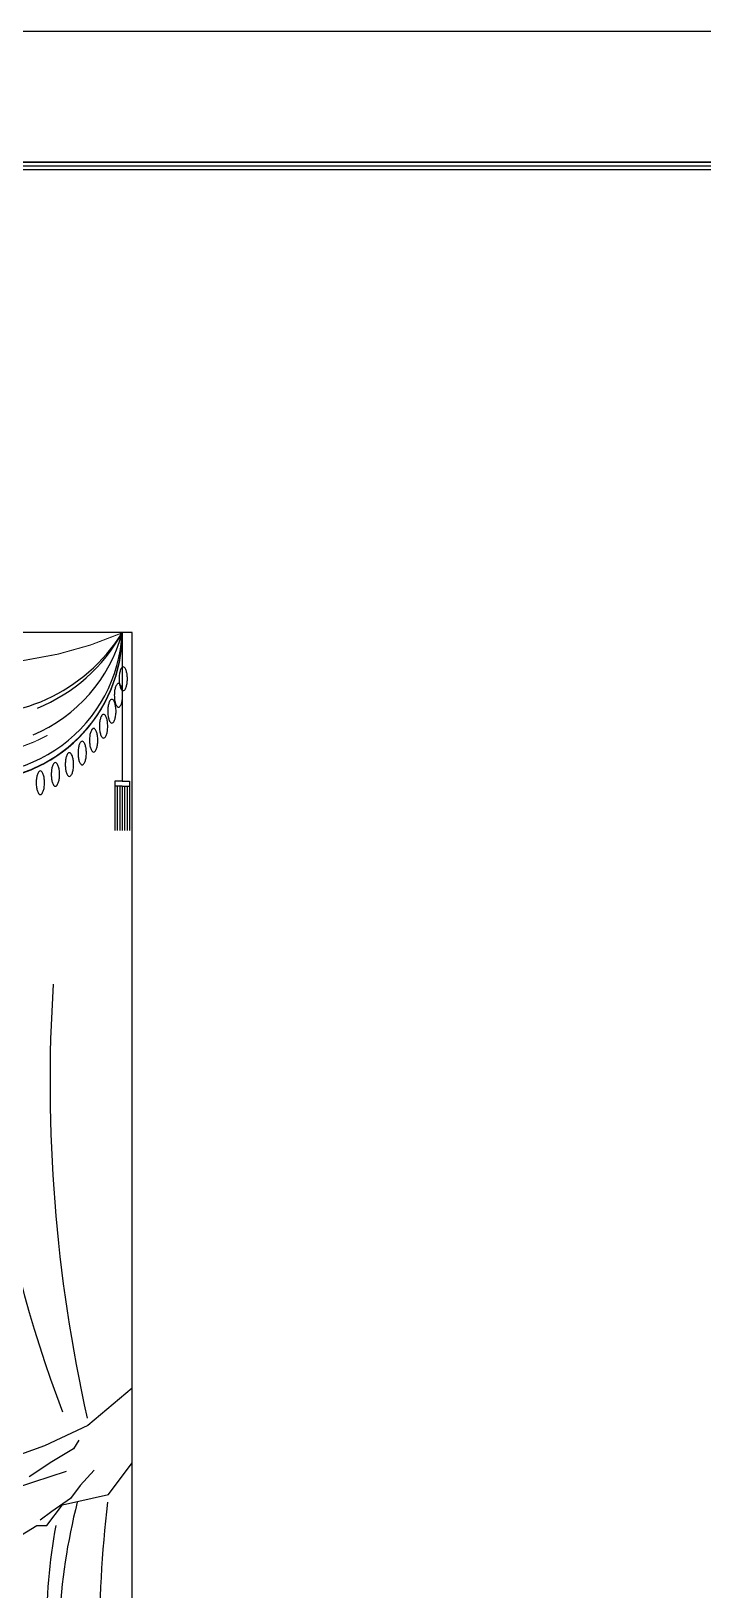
# Model space of a CAD drawing. Header units: millimetres. Extents: x 71641 to 191108, y -23091 to 29972.
# Drawn here: x 112275 to 113470, y -3908 to -1139 of the extents above; entities that cross this region are included whole.
import ezdxf

# ---------------------------------------------------------------- set-up
doc = ezdxf.new("R2010")
doc.units = ezdxf.units.MM
for name, color, linetype in [('00', 1, 'Continuous'), ('DM', 6, 'Continuous'), ('DOOR', 6, 'Continuous')]:
    doc.layers.add(name, color=color, linetype=linetype)

msp = doc.modelspace()

# ---------------------------------------------------------------- linework, layer by layer
at = {"color": 3, "lineweight": -2}
msp.add_line((119195.2, -1371.3), (107713.6, -1371.3), dxfattribs=at)
at = {"color": 0}
for p, q in [((112455.2, -2207.1), (108718.9, -2207.1)), ((112455.2, -5007.1), (112455.2, -2207.1))]:
    msp.add_line(p, q, dxfattribs=at)
at = {"color": 3, "lineweight": -2}
for points in [[(107713.6, -1371.3), (119195.2, -1371.3), (119195.2, -9390.9), (107713.6, -9390.9)], [(107720.1, -1377.8), (119188.7, -1377.8), (119188.7, -9384.4), (107720.1, -9384.4)], [(107726.6, -1384.3), (119182.2, -1384.3), (119182.2, -9377.9), (107726.6, -9377.9)]]:
    msp.add_lwpolyline(points, close=True, dxfattribs=at)
at = {"layer": '00', "color": 8, "lineweight": -2}
msp.add_lwpolyline([(107481.1, -1138.7), (119427.7, -1138.7), (119427.7, -9623.5), (107481.1, -9623.5)], close=True, dxfattribs=at)
at = {"layer": 'DM', "color": 191}
for p, q in [((112437.3, -2207.9), (112437.3, -2471.4)), ((112437.3, -2471.4), (112424.1, -2471.4)), ((112424.1, -2471.4), (112424.1, -2559.2)), ((112437.3, -2471.4), (112424.1, -2471.4)), ((112437.3, -2480.1), (112424.1, -2480.1)), ((112437.3, -2480.1), (112424.1, -2480.1)), ((112428.5, -2480.1), (112428.5, -2559.2)), ((112432.9, -2480.1), (112432.9, -2559.2)), ((112437.3, -2471.4), (112450.5, -2471.4)), ((112437.3, -2471.4), (112450.5, -2471.4)), ((112437.3, -2480.1), (112437.3, -2559.2)), ((112437.3, -2480.1), (112450.5, -2480.1)), ((112437.3, -2480.1), (112450.5, -2480.1)), ((112441.7, -2480.1), (112441.7, -2559.2)), ((112446.1, -2480.1), (112446.1, -2559.2)), ((112450.5, -2471.4), (112450.5, -2559.2))]:
    msp.add_line(p, q, dxfattribs=at)
for points in [[(111910.1, -2207.9, 2.64, 2.64, 1), (112437.3, -2207.9, 2.64, 2.64, 1)], [(111910.1, -2207.9, 1.76, 1.76, 0.208231), (112437.3, -2207.9, 1.76, 1.76, 0.208231)]]:
    msp.add_lwpolyline(points, format="xyseb", dxfattribs=at)
at = {"layer": 'DM', "color": 8}
msp.add_lwpolyline([(111910.1, -2207.9, 1.76, 1.76, 0.508449), (112304.5, -2389.9, 1.76, 1.76, 0.508449)], format="xyseb", dxfattribs=at)
at = {"layer": 'DM', "color": 191}
for points in [[(112439.1, -2268.5, 0.220552), (112436.8, -2269.5, 0.091563), (112433.9, -2274.6, 0.048293), (112432.4, -2280.9, 0.036075), (112431.8, -2289.5, 0.036075), (112432.4, -2298.1, 0.048293), (112433.9, -2304.4, 0.091563), (112436.8, -2309.5, 0.220552), (112439.1, -2310.5, 0.220552), (112441.4, -2309.5, 0.091563), (112444.3, -2304.4, 0.048293), (112445.9, -2298.1, 0.036075), (112446.5, -2289.5, 0.036075), (112445.9, -2280.9, 0.048293), (112444.3, -2274.6, 0.091563), (112441.4, -2269.5, 0.220552)], [(112430.7, -2297.8, 0.220552), (112428.4, -2298.9, 0.091563), (112425.5, -2304, 0.048293), (112423.9, -2310.2, 0.036075), (112423.3, -2318.8, 0.036075), (112423.9, -2327.4, 0.048293), (112425.5, -2333.7, 0.091563), (112428.4, -2338.8, 0.220552), (112430.7, -2339.9, 0.220552), (112433, -2338.8, 0.091563), (112435.9, -2333.7, 0.048293), (112437.4, -2327.4, 0.036075), (112438.1, -2318.8, 0.036075), (112437.4, -2310.2, 0.048293), (112435.9, -2304, 0.091563), (112433, -2298.9, 0.220552)], [(112419, -2326, 0.220552), (112416.7, -2327.1, 0.091563), (112413.8, -2332.2, 0.048293), (112412.2, -2338.5, 0.036075), (112411.6, -2347.1, 0.036075), (112412.2, -2355.7, 0.048293), (112413.8, -2361.9, 0.091563), (112416.7, -2367, 0.220552), (112419, -2368.1, 0.220552), (112421.3, -2367, 0.091563), (112424.2, -2361.9, 0.048293), (112425.7, -2355.7, 0.036075), (112426.4, -2347.1, 0.036075), (112425.7, -2338.5, 0.048293), (112424.2, -2332.2, 0.091563), (112421.3, -2327.1, 0.220552)], [(112404.2, -2352.8, 0.220552), (112401.9, -2353.8, 0.091563), (112399, -2358.9, 0.048293), (112397.5, -2365.2, 0.036075), (112396.9, -2373.8, 0.036075), (112397.5, -2382.4, 0.048293), (112399, -2388.6, 0.091563), (112401.9, -2393.7, 0.220552), (112404.2, -2394.8, 0.220552), (112406.5, -2393.7, 0.091563), (112409.4, -2388.6, 0.048293), (112411, -2382.4, 0.036075), (112411.6, -2373.8, 0.036075), (112411, -2365.2, 0.048293), (112409.4, -2358.9, 0.091563), (112406.5, -2353.8, 0.220552)], [(112386.6, -2377.7, 0.220552), (112384.3, -2378.7, 0.091563), (112381.3, -2383.8, 0.048293), (112379.8, -2390.1, 0.036075), (112379.2, -2398.7, 0.036075), (112379.8, -2407.3, 0.048293), (112381.3, -2413.6, 0.091563), (112384.3, -2418.6, 0.220552), (112386.6, -2419.7, 0.220552), (112388.9, -2418.6, 0.091563), (112391.8, -2413.6, 0.048293), (112393.3, -2407.3, 0.036075), (112393.9, -2398.7, 0.036075), (112393.3, -2390.1, 0.048293), (112391.8, -2383.8, 0.091563), (112388.9, -2378.7, 0.220552)], [(112366.2, -2400.4, 0.220552), (112363.9, -2401.5, 0.091563), (112361, -2406.6, 0.048293), (112359.5, -2412.9, 0.036075), (112358.8, -2421.5, 0.036075), (112359.5, -2430.1, 0.048293), (112361, -2436.3, 0.091563), (112363.9, -2441.4, 0.220552), (112366.2, -2442.5, 0.220552), (112368.5, -2441.4, 0.091563), (112371.4, -2436.3, 0.048293), (112373, -2430.1, 0.036075), (112373.6, -2421.5, 0.036075), (112373, -2412.9, 0.048293), (112371.4, -2406.6, 0.091563), (112368.5, -2401.5, 0.220552)], [(112343.4, -2420.8, 0.220552), (112341.1, -2421.8, 0.091563), (112338.2, -2426.9, 0.048293), (112336.7, -2433.2, 0.036075), (112336.1, -2441.8, 0.036075), (112336.7, -2450.4, 0.048293), (112338.2, -2456.7, 0.091563), (112341.1, -2461.8, 0.220552), (112343.4, -2462.8, 0.220552), (112345.7, -2461.8, 0.091563), (112348.7, -2456.7, 0.048293), (112350.2, -2450.4, 0.036075), (112350.8, -2441.8, 0.036075), (112350.2, -2433.2, 0.048293), (112348.7, -2426.9, 0.091563), (112345.7, -2421.8, 0.220552)], [(112291.8, -2453.2, 0.220552), (112289.5, -2454.3, 0.091563), (112286.6, -2459.4, 0.048293), (112285.1, -2465.6, 0.036075), (112284.4, -2474.2, 0.036075), (112285.1, -2482.8, 0.048293), (112286.6, -2489.1, 0.091563), (112289.5, -2494.2, 0.220552), (112291.8, -2495.3, 0.220552), (112294.1, -2494.2, 0.091563), (112297, -2489.1, 0.048293), (112298.6, -2482.8, 0.036075), (112299.2, -2474.2, 0.036075), (112298.6, -2465.6, 0.048293), (112297, -2459.4, 0.091563), (112294.1, -2454.3, 0.220552)], [(112318.5, -2438.5, 0.220552), (112316.2, -2439.5, 0.091563), (112313.3, -2444.6, 0.048293), (112311.8, -2450.9, 0.036075), (112311.2, -2459.5, 0.036075), (112311.8, -2468.1, 0.048293), (112313.3, -2474.3, 0.091563), (112316.2, -2479.4, 0.220552), (112318.5, -2480.5, 0.220552), (112320.8, -2479.4, 0.091563), (112323.7, -2474.3, 0.048293), (112325.3, -2468.1, 0.036075), (112325.9, -2459.5, 0.036075), (112325.3, -2450.9, 0.048293), (112323.7, -2444.6, 0.091563), (112320.8, -2439.5, 0.220552)]]:
    msp.add_lwpolyline(points, format="xyb", close=True, dxfattribs=at)
msp.add_arc((112173.7, -2207.9), 263.6, 180, 0, dxfattribs=at)
at = {"layer": 'DM', "color": 8}
for centre, radius, start, end in [((112173.7, -2195.2), 263.9, 255.3602, 357.2483), ((112173.7, -2042.5), 311.2, 261.0781, 327.8983), ((112173.7, -2137), 273, 292.655, 344.9411), ((112173.7, -2062.3), 301.1, 292.0029, 331.0952), ((113421.1, -4022.4), 1097.4, 165.7794, 188.2796), ((113173.8, -3959.3), 870.3, 169.0458, 194.7129)]:
    msp.add_arc(centre, radius, start, end, dxfattribs=at)
at = {"layer": 'DOOR', "color": 191, "linetype": 'Continuous'}
for p, q in [((112360.5, -3642.2), (112350.9, -3657.5)), ((112312.5, -3680.6), (112272.1, -3707.4)), ((112350.9, -3657.5), (112312.5, -3680.6)), ((112337.5, -3697.8), (112279.8, -3717)), ((112387.4, -3695.9), (112362.5, -3722.8)), ((112279.8, -3717), (112256.8, -3724.7)), ((112362.5, -3722.8), (112345.2, -3745.9)), ((112345.2, -3745.9), (112312.5, -3768.9)), ((112312.5, -3768.9), (112291.3, -3784.3))]:
    msp.add_line(p, q, dxfattribs=at)
msp.add_lwpolyline([(112455.2, -3550.1), (112376.5, -3616.3), (112299.1, -3652.7), (112235.3, -3675.5), (112180.6, -3684.6), (112157.8, -3698.2), (112139.6, -3707.3), (112176.1, -3721), (112194.3, -3748.3), (112200.9, -3764.9, -0.095484), (112203.4, -3777.7), (112203.4, -3798.4), (112212.5, -3816.6), (112212.5, -3830.3), (112249, -3816.6), (112285.4, -3793.8), (112303.6, -3793.8), (112331, -3757.4), (112413, -3739.2), (112455.2, -3682.9)], format="xyb", dxfattribs=at)
for centre, radius, start, end in [((114391.5, -2805.3), 2205.5, 175.1333, 200.9027), ((115029.5, -3007.4), 2720.5, 176.3037, 192.649), ((114574.4, -4007.6), 2178.1, 173.281, 187.3976)]:
    msp.add_arc(centre, radius, start, end, dxfattribs=at)

doc.saveas('drawing.dxf')
